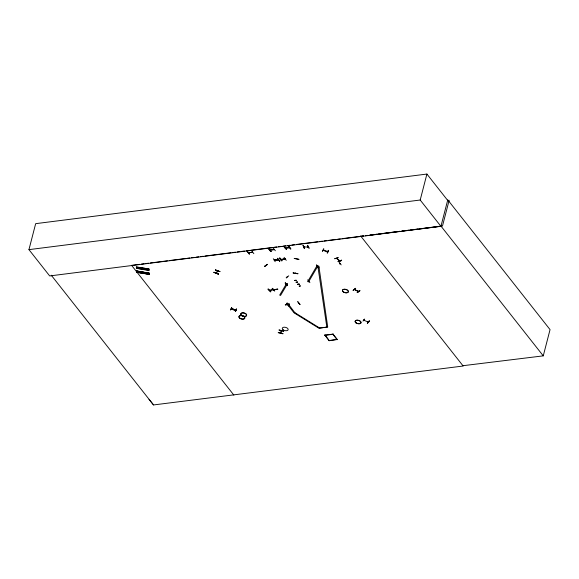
<?xml version="1.0" encoding="UTF-8"?>
<svg xmlns="http://www.w3.org/2000/svg" width="579" height="579" viewBox="0 0 579 579"><rect width="100%" height="100%" fill="white"/><g stroke="black" fill="none" stroke-linecap="round" stroke-linejoin="round"><path stroke-width="0.87" d="M289.543 304.026L285.418 304.887L285.353 304.511M285.418 304.858L289.601 304.344M289.507 304.185L285.295 304.728M299.973 304.388L297.787 301.601M252.191 252.162L252.111 252.068M252.582 252.393L248.348 252.762L248.869 252.849M274.193 249.65L270.06 250.142M289.543 247.703L285.404 248.196L285.49 247.682L285.823 248.152M286.562 284.332L286.989 283.985M308.26 281.408L308.658 281.365L308.303 281.17M308.773 281.495L308.383 281.264M317.755 266.456L318.291 266.253M339.62 263.684C340.626 262.794 339.605 264.516 339.612 263.438M274.924 259.942L274.287 260.261L278.55 259.87M280.887 259.443C281.85 260.065 285.78 258.111 285.078 259.059L281.076 259.558M285.186 258.697L284.796 259.11L284.752 258.61M285.15 259.052L285.208 258.661M280.489 333.142L281.314 330.645M136.362 267.23L149.107 269.539L136.34 267.404L136.376 266.876L149.136 269.011L136.383 267.143M136.355 268.301L149.158 270.111L149.129 270.632L136.355 268.236M136.55 271.218L149.31 273.353L136.564 271.131M149.288 273.331L136.514 270.929L136.528 271.392L149.288 273.36M136.564 272.318L149.302 274.33M149.302 273.093L136.514 270.914M298.916 259.283L294.168 258.386L298.873 259.428M295.435 273.317L295.71 272.818M293.235 272.68L293.162 273.042L297.939 273.628M358.481 291.512L354.493 289.413M266.014 265.479L266.55 265.638L266.108 265.399M287.452 276.885L287.003 276.465M215.453 270.031L219.919 271.674M293.184 272.904L297.896 273.838M216.097 273.172L217.588 270.885M216.401 273.035L216.351 272.557L216.17 272.97M217.53 270.74L217.588 271.175M217.733 271.001L217.842 270.567L217.653 271.167M336.479 258.328L339.692 260.861M284.796 259.11L285.129 258.567M462.874 365.718L543.261 355.861L550.05 329.617L447.77 199.871L440.93 226.331L49.685 275.944L28.95 249.636L35.666 223.66L426.911 174.055L447.647 200.363M213.969 272.195L218.312 274.178L218.449 273.831M215.431 270.089L219.984 271.616L215.489 269.872M216.22 272.933L216.329 272.579M217.682 270.509L217.407 271.081M230.746 309.837L231.766 307.55L230.464 309.96M231.231 308.752L235.812 310.192M247.334 251.228L249.448 254.232L247.059 251.445M235.53 311.567L236.608 309.099L235.327 311.278M236.42 308.831L235.327 311.473M253.855 253.667L251.518 250.714M268.989 248.478C268.222 248.767 270.842 252.14 271.167 251.272M267.382 264.299L264.849 266.137M270.516 249.715L270.523 250.085M275.351 250.758L273.179 247.971M273.773 249.317L273.766 249.549M273.302 258.719L275.199 261.722M274.446 259.862L274.337 260.261M274.786 259.841L274.895 260.051M270.798 291.628L268.222 288.907M277.435 258.429L279.831 261.194L277.486 258.212M269.539 290.549L269.915 290.079M278.079 259.558L278.499 259.891M278.152 259.66L274.866 260.289L278.412 259.768M282.067 260.673C281.741 261.542 279.136 258.147 279.903 257.879M273.071 289.319L273.006 289.833L273.527 289.724M269.423 290.405L273.454 289.276L273.389 289.789L269.561 290.528M277.768 289.073L273.527 289.797L273.411 289.283M281.423 259.117L281.38 259.501M277.71 289.211L273.585 289.58M282.031 260.695L279.816 258.068M274.743 290.846L272.159 288.277L274.736 291.02M284.094 257.373L286.243 260.34M286.424 249.513C282.407 243.954 284.289 248.21 286.511 249.325M281.495 259.486L284.709 259.081L284.788 258.589M288.689 246.184L290.868 249.006L288.523 246.024M289.189 247.747L289.116 247.371M286.2 277.652L286.366 277.985L288.74 275.814M285.382 282.653C284.282 283.008 287.401 286.214 287.553 285.44M279.071 330.03L283.717 331.311M287.285 303.881L287.307 304.207M294.856 312.291L294.212 312.935L319.13 328.358L319.688 328.04L294.769 312.609L287.524 302.991M287.915 304.648L287.929 304.279M280.677 332.628L280.764 332.968M288.755 306.023L286.569 303.179L288.812 305.806M304.337 246.683L304.388 246.784M303.099 245.38L304.272 248.427L304.576 248.21M278.238 332.679L282.979 333.627M309.085 248.188L307.608 245.33M307.876 246.748L308.223 247.045L308.354 246.538L307.854 247.023M304.156 246.929L303.772 246.958L308.26 247.016L308.354 246.64L307.847 247.045M309.063 248.167L307.623 245.518M298.626 302.918L298.699 303.309M307.71 279.816L309.903 282.624M316.691 264.921C315.591 265.276 318.711 268.49 318.863 267.715M317.943 265.935L308.564 281.901L307.688 281.589L317.068 265.623M316.981 265.949L317.857 266.26L326.817 326.947L327.728 327.063L318.855 266.05M322.677 251.141L323.668 248.869M323.277 250.128L323.487 249.752M323.632 250.374L323.799 249.86L323.683 250.381M327.338 251.3L327.917 251.286M327.157 252.893L328.488 250.294M334.872 258.683L338.259 257.612L334.662 258.748M338.201 261.599C337.21 261.223 342.146 261.411 341.538 260.007M339.012 262.092L341.183 264.885M339.62 263.807L339.707 263.293M340.083 263.749L340.177 263.373M337.485 339.468L329.089 340.742L324.747 334.952M337.13 339.345L329.198 340.561L325.101 335.075M325.051 335.292L332.925 334.293L333.091 333.888M355.665 288.262L353.241 290.151M359.885 290.716L357.431 292.605L357.265 292.272M358.017 291.071L358.097 291.005M359.74 290.419L357.272 292.489M364.654 319.029L362.982 321.084M364.046 319.803L363.93 320.288L368.258 322.04M364.046 320.209L364.452 319.948L364.43 320.39L363.952 320.317L364.155 319.818M367.513 323.227C371.646 317.864 368.078 323.632 367.332 322.937M367.853 321.562L368.15 322.098L367.788 321.635M367.325 323.133L369.236 320.788M440.93 226.331L420.195 200.023L426.911 174.055M449.138 200.291L442.479 226.049L401.869 231.137M278.282 332.549L282.928 333.83M231.122 309.077L235.704 310.539M280.75 333.186L281.488 330.754M233.742 309.722L233.308 309.642M327.229 252.893L328.481 250.49M328.669 250.562L327.396 252.951L328.431 250.512M270.74 291.845L267.961 289.138L270.711 291.816M217.74 270.979L216.314 273.223M339.808 260.818L336.522 258.335M270.878 251.51L268.714 248.702L271.11 251.489M279.614 258.118L281.785 260.897M318.776 267.896L316.619 265.088L318.805 267.925M304.518 248.427L303.056 245.539L304.503 248.377M149.302 274.185L136.535 272.05M353.154 290.318L355.586 288.429M353.183 290.368L355.629 288.487M357.207 292.489L359.885 290.723M264.748 266.297L267.281 264.458M264.791 266.347L267.332 264.509M252.046 252.321L252.509 252.278L248.398 252.762M285.331 248.08L289.493 247.573M285.273 282.849L287.502 285.657M273.375 289.775L277.71 289.29M304.315 247.067L303.823 247.059M338.02 261.462L341.661 260.362M338.194 261.563L341.646 260.326M270.031 250.027L274.171 249.535M286.873 284.26L286.728 284.137M323.328 250.142L327.815 251.662M358.394 291.577L354.435 289.514M307.84 246.907L308.26 247.016M319.825 328.054L326.73 327.142L319.282 328.141M28.95 249.636L420.195 200.023M139.64 264.328L131.578 265.348L233.858 395.095M141.428 264.096L144.12 263.756M145.908 263.532L148.593 263.192M150.388 262.967L153.073 262.62M154.868 262.396L167.411 260.803M169.198 260.579L185.323 258.531M187.111 258.306L189.803 257.966M191.591 257.742L194.276 257.402M196.071 257.17L198.756 256.83M200.551 256.606L203.236 256.265M205.031 256.034L231.007 252.741M232.794 252.516L235.487 252.176M237.274 251.945L239.967 251.604M241.754 251.38L244.439 251.04M246.234 250.808L248.919 250.468M250.714 250.244L272.21 247.515M274.005 247.291L276.69 246.951M278.477 246.719L281.17 246.379M282.957 246.155L285.65 245.814M287.437 245.583L290.122 245.243M291.917 245.018L294.602 244.678M296.397 244.454L317.893 241.725M319.688 241.501L322.373 241.153M324.16 240.929L326.853 240.589M328.64 240.365L335.806 239.453M337.6 239.228L340.286 238.888M342.08 238.657L363.561 235.935L360.891 236.275M369.793 235.146L376.907 234.242M378.688 234.017L381.358 233.677M383.139 233.453L400.046 231.311L369.8 235.154M401.826 231.079L404.497 230.746M406.277 230.514L408.948 230.181M410.728 229.957L413.399 229.617M415.179 229.393L417.85 229.052M419.623 228.828L436.537 226.678M438.317 226.454L440.988 226.114L543.261 355.861M287.445 303.316L286.634 303.418L293.958 312.718L294.769 312.609M326.817 327.215L327.222 327.135M324.696 335.161L333.034 334.105L337.427 339.685M149.013 399.307L153.522 404.945L463.171 366.022L360.652 235.971M281.51 259.406L284.709 259.081M317.755 266.579L318.037 266.412M297.736 301.818L300.031 304.568M364.292 320.448L363.988 319.905M323.842 248.927L322.38 251.257M274.424 260.384L274.75 260.224M308.303 246.538L308.209 246.922M317.857 266.26L318.776 266.376M136.543 272.195L149.31 274.41M327.671 251.727C328.821 251.416 324.341 251.344 323.292 250.237M279.092 329.958L283.761 331.166M288.516 246.198L290.687 248.992M277.479 258.386L279.643 261.18M332.925 334.293L337.072 339.562M51.241 275.199L153.522 404.945M297.389 281.901A3.004 2.026 -38.2 0 1 296.05 282.074M299.104 284.108A3.047 2.063 -38.2 0 1 297.736 284.282M299.278 284.296A3.004 2.026 -38.2 0 1 297.939 284.47M299.191 284.217A3.047 2.063 -38.2 0 1 297.823 284.383M296.035 280.178A2.996 2.026 -38.2 0 1 294.697 280.345M297.664 282.241A3.004 2.026 -38.2 0 1 296.318 282.414M299.01 283.949A3.004 2.026 -38.2 0 1 297.664 284.123M297.49 282.053A3.047 2.063 -38.2 0 1 296.122 282.226M296.173 280.352A3.004 2.026 -38.2 0 1 294.827 280.526M296.093 280.258A3.011 2.034 -38.2 0 1 294.74 280.431M213.933 272.354L218.392 274.048L213.933 272.354M286.656 283.392L279.686 295.124L280.562 295.435L287.531 283.703L286.656 283.392M368.012 235.371L365.342 235.711L368.02 235.378M235.942 310.004L231.361 308.549L235.906 310.076M343.231 291.852A3.011 1.657 14.5 0 0 348.203 292.077A3.011 1.657 14.5 0 0 344.737 289.312A3.011 1.657 14.5 0 0 343.231 291.852M343.253 291.751A3.011 1.657 14.5 0 0 348.232 291.982A3.011 1.657 14.5 0 0 344.766 289.211A3.011 1.657 14.5 0 0 343.253 291.751M355.897 322.793A3.011 1.657 14.5 0 0 360.869 323.024A3.011 1.657 14.5 0 0 357.402 320.252A3.011 1.657 14.5 0 0 355.897 322.793M355.919 322.698A3.011 1.657 14.5 0 0 360.891 322.93A3.011 1.657 14.5 0 0 357.431 320.158A3.011 1.657 14.5 0 0 355.919 322.698M283.059 329.74A3.011 1.657 14.5 0 0 288.038 329.965A3.011 1.657 14.5 0 0 284.571 327.2A3.011 1.657 14.5 0 0 283.059 329.74M241.552 315.446A3.004 1.65 14.5 0 0 246.502 315.678A3.004 1.65 14.5 0 0 243.05 312.921A3.004 1.65 14.5 0 0 241.552 315.446M241.566 315.352A3.011 1.657 14.5 0 0 246.545 315.577A3.011 1.657 14.5 0 0 243.079 312.812A3.011 1.657 14.5 0 0 241.566 315.352M239.713 318.161A3.004 1.65 14.5 0 0 244.671 318.392A3.004 1.65 14.5 0 0 241.219 315.635A3.004 1.65 14.5 0 0 239.713 318.161M239.728 318.074A3.011 1.657 14.5 0 0 244.7 318.298A3.011 1.657 14.5 0 0 241.24 315.533A3.011 1.657 14.5 0 0 239.728 318.074M299.205 286.069A2.996 2.026 -38.2 0 0 300.544 285.896A2.996 2.026 -38.2 0 1 299.198 286.062"/></g></svg>
